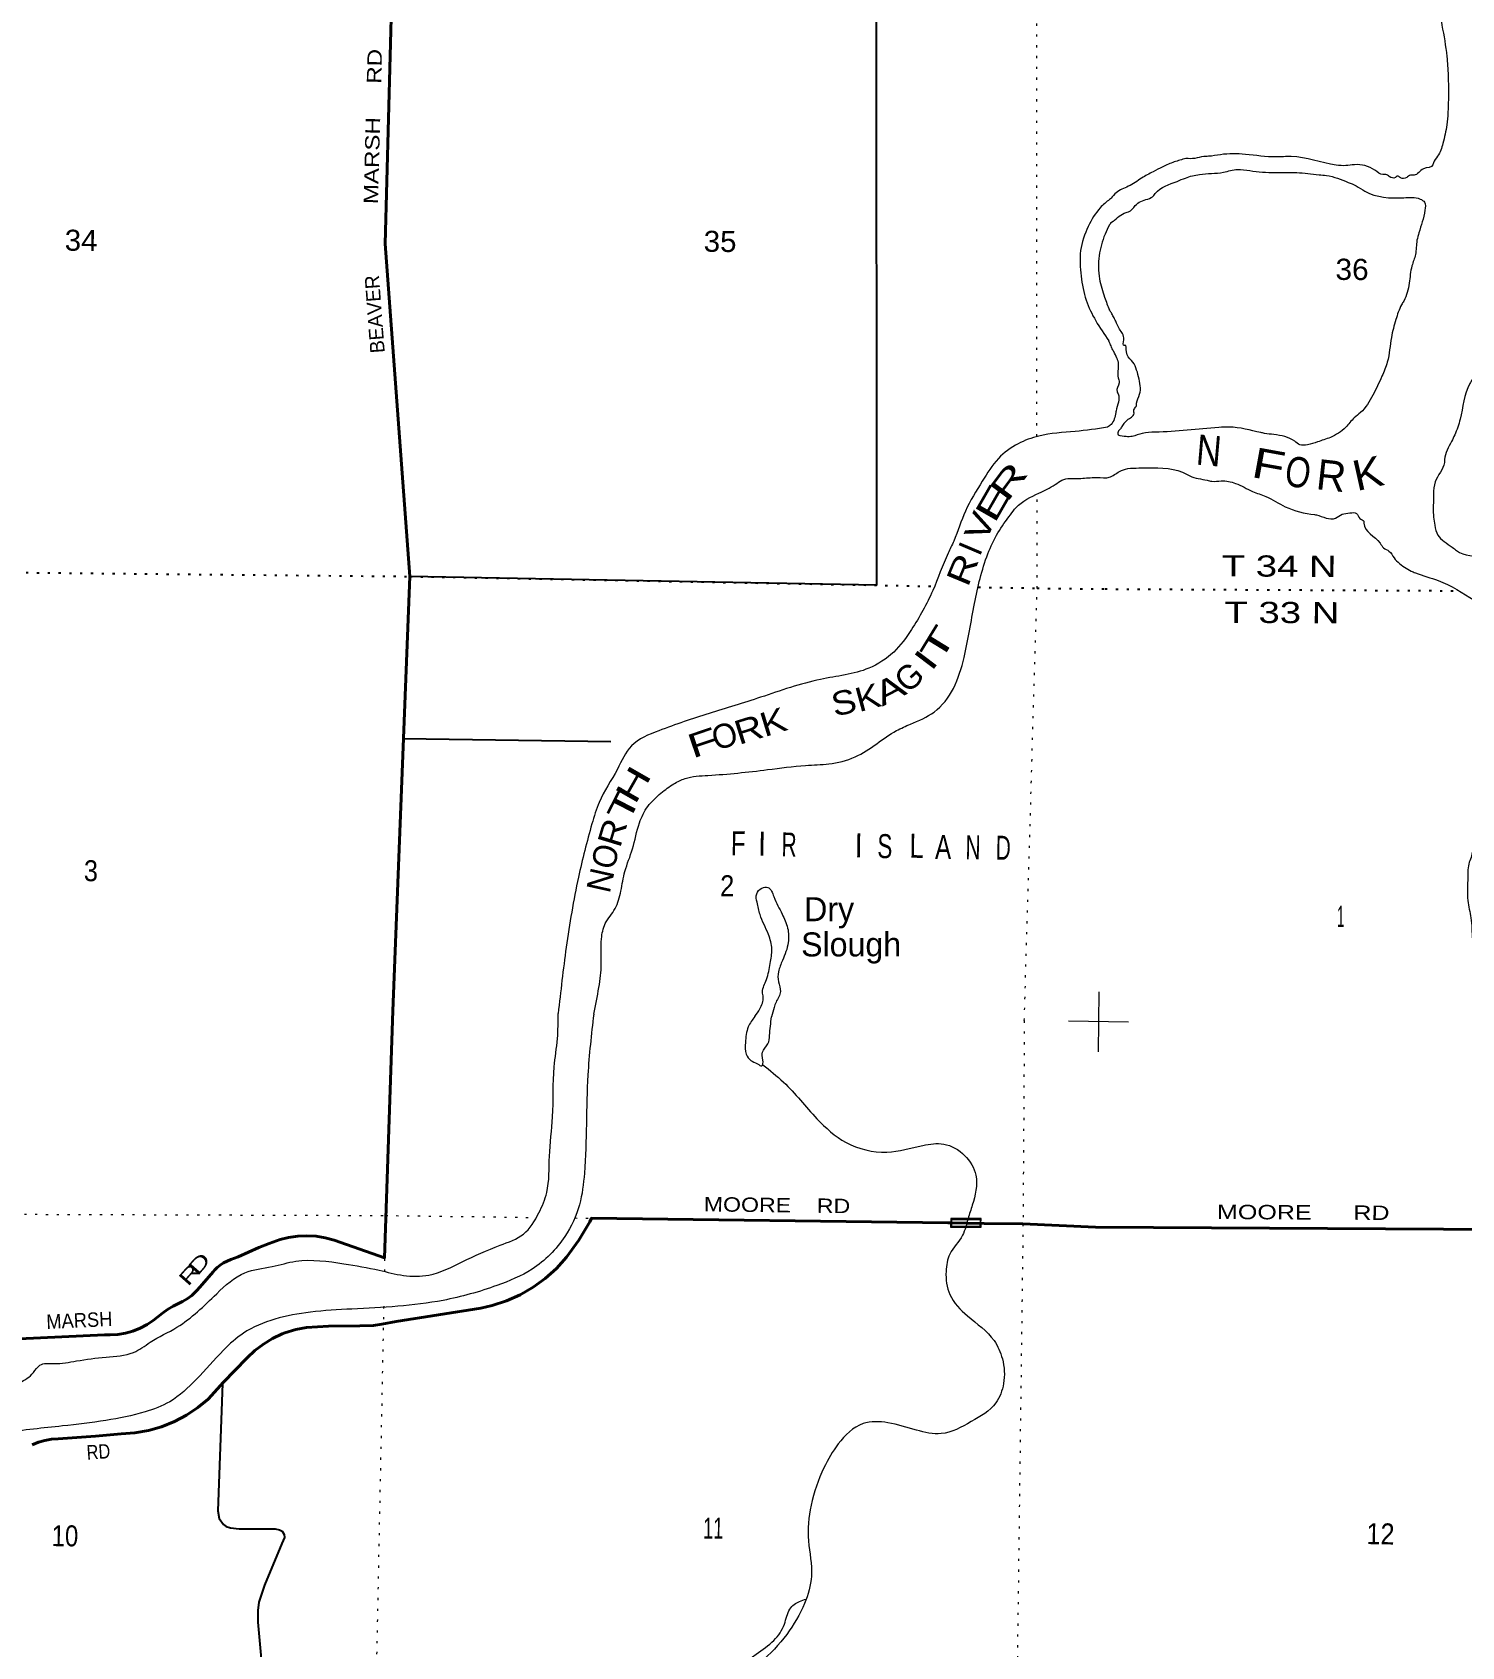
# Model space of a CAD drawing. Header units: feet. Extents: x -493433 to -244333, y 184684 to 373072.
# Drawn here: x -345872 to -333967, y 318790 to 332238 of the extents above; entities that cross this region are included whole.
import ezdxf
from ezdxf.enums import TextEntityAlignment as Align

# ---------------------------------------------------------------- set-up
doc = ezdxf.new("R2010")
doc.units = ezdxf.units.FT
doc.header["$LTSCALE"] = 60
doc.linetypes.add('DOTTED', pattern=[1.5, 0.3, -1.2])
for name, color, linetype, lineweight in [('26', 7, 'Continuous', 40), ('27', 7, 'Continuous', 13), ('29', 7, 'Continuous', 25), ('39', 7, 'Continuous', 13), ('4', 7, 'Continuous', 13), ('41', 7, 'Continuous', 13), ('6', 7, 'DOTTED', 25), ('61', 7, 'Continuous', 13), ('7', 7, 'DOTTED', 13)]:
    doc.layers.add(name, color=color, linetype=linetype, lineweight=lineweight)
doc.layers.add('42', color=7, linetype='Continuous')

msp = doc.modelspace()

# ---------------------------------------------------------------- linework, layer by layer
at = {"layer": '26'}
for points in [[(-342870.02, 324085.51), (-342727, 327704.95), (-342934, 330475.95), (-342864.27, 333089.95)], [(-344217.44, 322014.18), (-344156.05, 322036.32), (-343986.45, 322115.16), (-343898.47, 322147.92), (-343808.38, 322181.29), (-343737.21, 322199.4), (-343661.03, 322210.68), (-343584.09, 322213.92), (-343507.23, 322209.11), (-343431.3, 322196.29), (-343357.12, 322175.6), (-342938, 322029.95), (-342870.02, 324085.51)], [(-344017.33, 321257.36), (-343946.93, 321311.14), (-343871.3, 321357.28), (-343791.26, 321395.25), (-343768.18, 321404.36), (-343676.05, 321431.84), (-343587.74, 321448.68), (-343404.06, 321459.97), (-343143.02, 321461.71), (-343030.49, 321466.56), (-342961.71, 321475.39), (-342840, 321497.95), (-342135.83, 321610.86), (-342040.66, 321632.35), (-341922.08, 321671.04), (-341808.2, 321721.91), (-341700.25, 321784.4), (-341599.43, 321857.84), (-341506.84, 321941.41), (-341423.49, 322034.2), (-341318.73, 322176.28), (-341229.38, 322328.53), (-341214, 322358.95), (-338248, 322320.15), (-338221, 322319.79)], [(-337017.68, 322283.97), (-337621, 322311.95), (-337944.99, 322316.19), (-338221, 322319.79)], [(-333574.68, 322256.39), (-333579.49, 322259.27), (-333584.57, 322261.64), (-333587.09, 322262.51), (-333612.2, 322265), (-333637.09, 322265.17), (-337017.68, 322283.97)], [(-345981.53, 321355.64), (-345269.51, 321388.68), (-345224.06, 321387.49), (-345159.51, 321391.56), (-345095.74, 321402.35), (-345033.45, 321419.74), (-344973.32, 321443.56), (-344916.01, 321473.52), (-344864, 321507.95), (-344786.43, 321567.92), (-344744.51, 321599.85), (-344699.49, 321627.22), (-344676.9, 321637.9), (-344653.37, 321649.02), (-344626.9, 321661.72), (-344620.82, 321664.64), (-344581.11, 321688.38), (-344544.09, 321716.15), (-344510.18, 321747.62), (-344501.58, 321757.47), (-344477.09, 321785.53), (-344458, 321807.47), (-344365.51, 321913.78), (-344355.6, 321925.24), (-344332.01, 321948.64), (-344306.11, 321969.45), (-344278.17, 321987.43), (-344248.51, 322002.4), (-344217.44, 322014.18)], [(-345873.29, 320472.1), (-345820.98, 320493.09), (-345766.76, 320508.5), (-345711.23, 320518.15), (-345655, 320521.95), (-345346.47, 320542.92), (-345131.19, 320562.76), (-345017.04, 320570.77), (-344904.35, 320590.67), (-344794.36, 320622.24), (-344688.27, 320665.14), (-344587.24, 320718.89), (-344492.39, 320782.9), (-344408.27, 320853.2), (-344278, 320992.95), (-344088, 321190.95), (-344081.72, 321196.5), (-344017.33, 321257.36)]]:
    msp.add_lwpolyline(points, dxfattribs=at)
at = {"layer": '29'}
for p, q in [((-342782.03, 326355.86), (-341054, 326329.95)), ((-344288.88, 320982.87), (-344327.52, 319923.04))]:
    msp.add_line(p, q, dxfattribs=at)
for points in [[(-338636, 340972.95), (-338709, 338322.95), (-338843, 332981.95), (-338842, 327631.95), (-342727, 327704.95)], [(-344327.52, 319923.04), (-344314.62, 319858.95), (-344280.55, 319807.26), (-344257.47, 319790.77), (-344222.29, 319779.77), (-344148.65, 319772.07), (-343849.69, 319772.07), (-343813.42, 319764.37), (-343791.44, 319753.38), (-343774.95, 319723.68), (-343771.66, 319700.59), (-343792.54, 319648.9), (-343937.62, 319301.4), (-343985.98, 319160.64), (-343994.78, 319090.27), (-343994.78, 318993.48), (-343959.6, 318628.39), (-343956.31, 318556.92), (-343957.43, 318491.97)]]:
    msp.add_lwpolyline(points, dxfattribs=at)
at = {"layer": '39'}
msp.add_line((-336870.17, 330662.09), (-336892.05, 330646.65), dxfattribs=at)
for points in [[(-331201.42, 338544.99), (-331341.98, 338656.93), (-331510.97, 338744.8), (-331543.18, 338759.13), (-331911.58, 338914.86), (-331961.84, 338945.45), (-332088.8, 338978.53), (-332258.15, 339011.87), (-332361.03, 339024.6), (-332464.01, 339021.17), (-332700.84, 338927.64), (-332810.08, 338893.95), (-332862.53, 338900.32), (-332925.3, 338870.39), (-333004.47, 338806.21), (-333069.56, 338733.88), (-333126.45, 338679.67), (-333249.97, 338621.82), (-333308.82, 338577.73), (-333325.07, 338561.66), (-333422.52, 338481.44), (-333514.3, 338340.57), (-333556.88, 338312.55), (-333599.51, 338278.46), (-333603.65, 338262.32), (-333766.58, 338049.16), (-333845.87, 337964.79), (-333935.47, 337850.18), (-333978.32, 337781.74), (-334080.13, 337651.04), (-334078.2, 337636.89), (-334127.73, 337475.58), (-334164.56, 337401.05), (-334201.23, 337352.79), (-334211.65, 337302.34), (-334267.05, 337169.35), (-334263.23, 337137), (-334273.98, 337038.09), (-334290.62, 336965.46), (-334302.86, 336947.35), (-334299.02, 336917.03), (-334320.54, 336717.17), (-334334.85, 336691), (-334328.95, 336666.72), (-334343.19, 336650.63), (-334345.47, 336612.27), (-334369.95, 336574.04), (-334376.12, 336555.89), (-334396.44, 336537.83), (-334402.62, 336517.66), (-334404.64, 336517.68), (-334410.7, 336517.71), (-334398.59, 336517.64), (-334406.68, 336515.67), (-334384.74, 336475.14), (-334393.52, 336370.15), (-334437.28, 336164.36), (-334451.78, 336109.91), (-334463.69, 335837.27), (-334460.28, 335742.3), (-334461, 335635.24), (-334478.38, 335451.52), (-334497.28, 335342.54), (-334505.61, 335304.22), (-334537.09, 335124.62), (-334548.06, 334993.38), (-334574.9, 334904.66), (-334581.83, 334773.4), (-334578.93, 334601.68), (-334526.63, 334272.1), (-334472.33, 333938.47), (-334459.04, 333813.14), (-334421.95, 333623.04), (-334398.81, 333461.31), (-334369.33, 333341.95), (-334340.29, 333155.94), (-334302.96, 333002.19), (-334224.97, 332589.65), (-334201.32, 332502.65), (-334191.34, 332486.43), (-334132.05, 332296.19), (-334091.38, 332037.39), (-334080.34, 331877.74), (-334082.42, 331566.67), (-334091.15, 331467.75), (-334124.5, 331310.38), (-334167.6, 331205.6), (-334202.29, 331149.25), (-334206.43, 331133.12), (-334285.37, 331101.27), (-334364.47, 331047.19), (-334394.74, 331047.37), (-334425.14, 331029.37), (-334477.65, 331025.64), (-334503.8, 331039.94), (-334520.03, 331027.91), (-334570.44, 331036.3)], [(-333223.26, 338156.46), (-333344.52, 338068.87), (-333387.77, 337941.86), (-333447.82, 337715.97), (-333588.99, 337434), (-333632.1, 337327.19), (-333659.28, 337187.96), (-333661.48, 336858.7), (-333670.26, 336753.71), (-333722.68, 336461.1), (-333760.89, 336182.56), (-333848.65, 335736.65), (-333914.7, 335518.87), (-333954.78, 335260.55), (-333963.3, 335193.93), (-334030.86, 334751.95), (-334031.28, 334689.33), (-334010.04, 334543.76), (-333971.14, 334323.34), (-333952.14, 334145.47), (-333914.38, 334056.36), (-333893.62, 333840.09), (-333846.67, 333615.59), (-333826.96, 333544.77), (-333810.94, 333524.48), (-333807.18, 333484.05), (-333813.46, 333449.75), (-333771.37, 333405.06), (-333738.46, 333194.78), (-333738.59, 333174.59), (-333718.1, 332917.91), (-333702.41, 332849.14), (-333687.86, 332610.69), (-333670.23, 332529.79), (-333653.27, 332347.88), (-333621.74, 332232.56), (-333565.86, 332137.28), (-333552.04, 332090.75), (-333482.65, 331599.47), (-333471.54, 331449.93), (-333472.28, 331338.84), (-333456.14, 331035.74), (-333478.94, 330644), (-333483.33, 330591.5), (-333521.06, 330383.67), (-333578.96, 330177.98), (-333644.76, 329996.57), (-333700.28, 329845.4), (-333772.01, 329684.23), (-333815.69, 329490.57), (-333852.71, 329389.8), (-333899.66, 329311.3), (-333980.37, 329014.84), (-334025.65, 328883.81), (-334052.25, 328829.44), (-334109.77, 328680.3), (-334111.96, 328654.05), (-334187.73, 328492.91), (-334202.56, 328389.97), (-334202.75, 328359.68), (-334201.81, 328198.08), (-334192.17, 328131.36), (-334166.47, 328050.41), (-334046.03, 327948.7), (-334009.89, 327920.2), (-333778.16, 327858.24), (-333508.46, 327739.47), (-333246.64, 327649.04), (-332922.62, 327503.7), (-332892.46, 327485.34), (-332790.13, 327393.84), (-332681.58, 327324.51), (-332611.34, 327263.5), (-332573.33, 327212.78)], [(-334570.44, 331036.3), (-334598.59, 331052.62), (-334622.82, 331052.76), (-334691.2, 331089.53), (-334860.47, 331134.97), (-334933.19, 331127.33), (-335011.89, 331131.83), (-335388.91, 331202.74), (-335514.08, 331199.45), (-335768.3, 331221.16), (-335976.23, 331218.35), (-336077.26, 331204.8), (-336115.63, 331203.01), (-336190.42, 331187.29), (-336264.31, 331186.58)], [(-336264.31, 331186.58), (-336362.12, 331157.56), (-336457.64, 331117.03), (-336537.59, 331076.57), (-336633.04, 331022.67), (-336744.01, 330955.34), (-336846.14, 330901.42), (-336887.67, 330855.14)], [(-336870.17, 330662.09), (-336762.7, 330736.18), (-336742.46, 330742.13), (-336685.59, 330794.3), (-336640.96, 330828.39), (-336531.61, 330878.24), (-336519.4, 330894.32), (-336337.04, 330996.27), (-336268.22, 331024.13), (-336150.94, 331053.74), (-335950.96, 331072.75), (-335833.72, 331096.3), (-335732.86, 331085.61), (-335521.01, 331070.21), (-335341.35, 331069.15), (-335155.74, 331051.89), (-335093.22, 331045.45), (-334913.94, 330987.83), (-334847.51, 330959.16), (-334773.12, 330914.28), (-334450.49, 330859.85), (-334313.3, 330848.93), (-334277.15, 330822.45), (-334273.55, 330755.78), (-334323.25, 330568.21), (-334339.82, 330505.69), (-334352.73, 330386.59), (-334381.62, 330291.82), (-334404.79, 330148.54), (-334450.19, 329999.34), (-334468.57, 329967.13), (-334515.83, 329844.18), (-334553.14, 329696.95), (-334586.81, 329491.11), (-334632.02, 329372.2), (-334707.75, 329215.09), (-334809.65, 329070.26), (-334862.43, 329026.14), (-334933.61, 328947.78), (-335061.35, 328863.7), (-335168.58, 328825.95), (-335251.5, 328802.21), (-335316.1, 328802.59), (-335358.3, 328831.12), (-335531.53, 328886.68), (-335610.19, 328897.25), (-335640.42, 328903.5), (-335902.54, 328949.48), (-335989.36, 328945.96), (-336520.52, 328906.68), (-336627.57, 328897.22), (-336710.52, 328871.45), (-336763.01, 328869.74), (-336826.21, 328880.89)], [(-336887.67, 330855.14), (-336899.45, 330846.25), (-336978, 330775.95), (-337077, 330620.95), (-337141, 330418.95), (-337137, 330206.95), (-337095, 330005.95), (-337015, 329834.95), (-336905.37, 329666.8)], [(-336892.05, 330646.65), (-336899.97, 330633.81), (-336938, 330556.95), (-336986, 330376.95), (-336984, 330182.95), (-336941, 330030.95), (-336901.72, 329922.69)], [(-336847.47, 329832.48), (-336867.79, 329868.44), (-336884.65, 329901.75), (-336901.72, 329922.69)], [(-336743.86, 329014.9), (-336709.39, 329039.09), (-336697.18, 329055.19), (-336696.92, 329093.56), (-336678.56, 329121.74), (-336674.36, 329147.97), (-336649.63, 329222.55), (-336658.75, 329368.05), (-336716.4, 329503.73), (-336760.32, 329576.71), (-336772.06, 329631.31), (-336778.14, 329629.34), (-336781.86, 329675.81), (-336817.61, 329764.9), (-336847.47, 329832.48)], [(-336839.39, 329524.66), (-336865.26, 329577.96), (-336880.99, 329607.94), (-336894.51, 329642.37), (-336905.37, 329666.8)], [(-336839.39, 329524.66), (-336827.61, 329476.11), (-336828.37, 329360.98), (-336822.44, 329342.76), (-336820.58, 329318.51), (-336837.23, 329243.87), (-336829.25, 329227.66), (-336846.36, 329084.35), (-336848.47, 329070.22), (-336887.49, 328971.47), (-336917.82, 328947.6)], [(-336917.82, 328947.6), (-337186, 328912.95), (-337490, 328874.95), (-337662, 328809.95), (-337825, 328687.95), (-337960, 328497.95), (-338100, 328249.95), (-338198, 327999.95), (-338245, 327897.95), (-338373, 327586.95), (-338550, 327262.95), (-338698, 327074.95), (-338905, 326940.95), (-339307, 326847.95), (-339806, 326698.95), (-340236, 326563.95), (-340654, 326419.95), (-340882, 326292.95), (-340999, 326099.95), (-341151, 325822.95), (-341211, 325644.95), (-341323, 325200.95), (-341425, 324615.95), (-341491.92, 324064.11)], [(-336743.86, 329014.9), (-336766.67, 328994.11), (-336793.23, 328961.71), (-336809.79, 328933.8), (-336829.7, 328910.33), (-336830.74, 328892.51), (-336825.1, 328879.19)], [(-336923.73, 328525.27), (-336902.53, 328531.21), (-336817.42, 328579.19), (-336748.63, 328603.02), (-336655.74, 328608.53), (-336583.06, 328610.12), (-336254.38, 328555.66), (-336232.27, 328543.4), (-336087.17, 328506.18), (-336048.87, 328497.88), (-335970.13, 328501.45), (-335851.17, 328480.55), (-335708.29, 328413.04), (-335599.56, 328372), (-335436.63, 328286.19), (-335192.81, 328220.11), (-335176.67, 328218), (-335096.11, 328191.26), (-335017.39, 328190.8), (-334962.67, 328222.79), (-334898, 328234.53), (-334843.52, 328230.17), (-334815.55, 328187.58), (-334783.4, 328165.16), (-334781.49, 328149), (-334647.36, 327982.57), (-334617.33, 327944.01), (-334573.11, 327915.47), (-334531.08, 327860.68), (-334428.72, 327773.22), (-334372.4, 327742.58), (-334352.27, 327734.38), (-334162.94, 327670.64), (-333863.27, 327507.27), (-333565.84, 327307.55), (-333357.05, 327138.65), (-333266.87, 327039.14), (-333172.71, 326931.53), (-333150.77, 326893.02), (-333100.58, 326852.32), (-333102.67, 326840.22), (-333058.93, 326740.98), (-333028.94, 326698.38), (-333019.54, 326605.26), (-333019.42, 326579.14), (-333019.26, 326547.79), (-333039.76, 326464.09), (-333070.83, 326406.46), (-333087.91, 326331.11), (-333140.68, 326289), (-333252.41, 326182.61), (-333341.66, 326118.5), (-333372.19, 326080.31), (-333589.55, 325875.57), (-333699.54, 325728.77), (-333771.22, 325573.67), (-333797.76, 325529.39), (-333826.18, 325505.32), (-333850.82, 325442.85), (-333881.35, 325404.65), (-333885.57, 325378.41), (-333904.09, 325323.98), (-333917.05, 325198.83), (-333916.32, 325004.92), (-333891.04, 324861.36), (-333878.11, 324681.51), (-333827.55, 324394.38), (-333782.37, 324208.29), (-333765.27, 324048.61), (-333749.47, 323996), (-333724.87, 323947.04)], [(-341196.34, 324059.8), (-341153, 324280.95), (-341133, 324478.95), (-341131, 324685.95), (-341100, 324812.95), (-341018, 324938.95), (-340970, 325084.95), (-340936, 325247.95), (-340873, 325435.95), (-340815, 325652.95), (-340745, 325789.95), (-340636, 325899.95), (-340528, 325977.95), (-340435, 326021.95), (-340245, 326047.95), (-339749, 326095.95), (-339431, 326130.95), (-339237, 326143.95), (-339020, 326201.95), (-338839, 326311.95), (-338674, 326420.95), (-338558, 326474.95), (-338361, 326575.95), (-338201, 326772.95), (-338112, 327028.95), (-338025, 327478.95), (-337913.66, 327892.64), (-337829.83, 328068.68), (-337725.04, 328219.57), (-337678.93, 328278.25), (-337488, 328399.95), (-337354, 328470.95), (-337297, 328506.95), (-337155, 328521.95), (-337030, 328528.95), (-336923.73, 328525.27)], [(-339855.22, 324039.34), (-339812, 324103.95), (-339785, 324200.95), (-339790, 324243.95), (-339757, 324346.95), (-339727, 324481.95), (-339712, 324600.95), (-339741, 324722.95), (-339811, 324888.95), (-339836, 324990.95), (-339839, 325060.95), (-339796, 325108.95), (-339746, 325114.95), (-339696, 325037.95), (-339627, 324892.95), (-339581, 324775.95), (-339576, 324655.95), (-339624, 324506.95), (-339657, 324411.95), (-339658, 324328.95), (-339641, 324247.95), (-339678, 324159.95), (-339694, 324114.95), (-339714.73, 324037.19)], [(-341196.34, 324059.8), (-341245, 323552.95), (-341274, 322733.95), (-341315, 322471.95), (-341436, 322207.95), (-341710, 321934.95), (-342002, 321798.95), (-342450, 321674.95), (-343210, 321602.95), (-343556, 321576.95), (-343852, 321517.95), (-344114, 321401.95), (-344279, 321259.95), (-344506, 321015.95), (-344727, 320830.95), (-344932, 320745.95), (-345260, 320674.95), (-345620, 320628.95), (-346105, 320573.95), (-346419, 320513.95), (-346687, 320399.95), (-347047, 320207.95), (-347297, 320117.95), (-347487, 320058.95), (-347671, 319927.95), (-347816, 319773.95), (-347838, 319652.95), (-347852, 319501.95), (-347882, 319345.95), (-347900, 319186.95), (-347934, 319063.95), (-347967, 318984.95), (-347984, 318975.95), (-348012, 318987.95), (-348022, 319013.95), (-348000, 319090.95), (-347985, 319203.95), (-347983, 319339.95), (-347984, 319444.95), (-347952, 319548.95), (-347935, 319651.95), (-347920, 319724.95), (-347997, 319650.95), (-348120, 319516.95), (-348315, 319272.95), (-348399.53, 319159.85)], [(-346291, 320899.95), (-346145, 320928.95), (-345975, 320990.95), (-345863, 321072.95), (-345808, 321134.95), (-345692, 321147.95), (-345504, 321169.95), (-345257, 321202.95), (-345029, 321240.95), (-344890, 321325.95), (-344667, 321450.95), (-344336, 321729.95), (-344101, 321904.95), (-343875, 321956.95), (-343676, 322000.95), (-343276, 321979.95), (-342982, 321925.95), (-342781, 321882.95), (-342569, 321885.95), (-342291, 321995.95), (-341976, 322133.95), (-341781, 322226.95), (-341653, 322402.95), (-341587, 322573.95), (-341565, 322874.95), (-341538, 323203.95), (-341525, 323618.95), (-341498, 323854.95), (-341491.92, 324064.11)], [(-339855.22, 324039.34), (-339909, 323952.95), (-339933, 323821.95), (-339926, 323724.95), (-339888, 323673.95), (-339832, 323644.95), (-339796, 323627.95), (-339787, 323676.95), (-339791, 323742.95), (-339745, 323811.95), (-339732, 323881.95), (-339714.73, 324037.19)], [(-339788, 323637.95), (-339616, 323492.95), (-339337, 323187.95), (-339095, 322990.95), (-338755, 322909.95), (-338455, 322964.95), (-338281, 322976.95), (-338107, 322881.95), (-338014, 322716.95), (-338043, 322466.95), (-338078.88, 322357.57)], [(-338078.88, 322357.57), (-338125, 322216.95), (-338230, 322060.95), (-338262, 321916.95), (-338230, 321722.95), (-338083, 321544.95), (-337862, 321339.95), (-337793, 321187.95), (-337783, 320981.95), (-337848, 320820.95), (-338052, 320664.95), (-338302, 320564.95), (-338507, 320593.95), (-338747, 320655.95), (-338953, 320647.95), (-339159, 320478.95), (-339279, 320279.95), (-339386, 319967.95), (-339407, 319670.95), (-339383, 319378.95), (-339440, 319149.95), (-339589, 318892.95), (-339806, 318660.95), (-340152, 318421.95), (-340311, 318290.95), (-340362, 318157.95), (-340486, 317877.95), (-340616, 317553.95), (-340744, 317278.95), (-340755, 317098.95), (-340752.79, 317008.91)], [(-340840.1, 317007.77), (-340853, 317160.95), (-340759, 317355.95), (-340674, 317582.95), (-340531, 317888.95), (-340458, 318057.95), (-340419, 318267.95), (-340280, 318415.95), (-340090, 318548.95), (-339843, 318727.95), (-339695, 318842.95), (-339608, 318977.95), (-339562, 319103.95), (-339482, 319167.95), (-339427, 319185.95)]]:
    msp.add_spline(points, degree=3, dxfattribs=at)
at = {"layer": '4'}
for p, q in [((-336988.17, 324245.74), (-336995.39, 323745.8)), ((-336741.81, 323992.16), (-337241.75, 323999.38))]:
    msp.add_line(p, q, dxfattribs=at)
at = {"layer": '6'}
msp.add_line((-336937.23, 327601.03), (-333991.74, 327585.89), dxfattribs=at)
for points in [[(-362884.96, 328044.47), (-358839, 327936.95), (-353458, 327792.95), (-348173, 327759.95), (-342727, 327704.95), (-338357.58, 327622.97)], [(-337992.56, 327616.11), (-337504, 327606.95), (-336937.23, 327601.03)]]:
    msp.add_lwpolyline(points, dxfattribs=at)
at = {"layer": '61'}
for points in [[(-337971.01, 322316.53), (-337970.73, 322356.11), (-338220.73, 322357.86), (-338221, 322319.79)], [(-337971.01, 322316.53), (-337971.26, 322281.12), (-338221.25, 322282.87), (-338221, 322319.79)]]:
    msp.add_lwpolyline(points, dxfattribs=at)
msp.add_lwpolyline([(-338213.21, 322290.81), (-338212.78, 322349.8), (-337978.79, 322348.17), (-337979.2, 322289.18)], close=True, dxfattribs=at)
at = {"layer": '7'}
for p, q in [((-341351.45, 322361.14), (-338224.01, 322319.9)), ((-337017.68, 322283.97), (-333290.28, 322263.08))]:
    msp.add_line(p, q, dxfattribs=at)
for points in [[(-342172.98, 370073.52), (-342305, 365271.95), (-342384, 359912.95), (-342415, 354413.95), (-342532, 349081.95), (-342658, 343694.95), (-342768, 338414.95), (-342864, 333089.95), (-342934, 330475.95), (-342727, 327704.95), (-342870.02, 324085.48)], [(-337504.47, 328872.63), (-337506, 332942.95), (-337363, 338298.95), (-337281, 343576.95), (-337188, 348897.95), (-337048, 354294.95), (-337009, 359771.95), (-336850, 365099.95), (-336692.01, 369989.81)], [(-337609.96, 324005.14), (-337504, 327606.95), (-337504.29, 328391.13)], [(-342870.02, 324085.48), (-342930, 322381.95), (-342939.4, 321917.15)], [(-337609.96, 324005.14), (-337621, 322311.95), (-337690, 317000.95), (-337767, 311688.95), (-337805.51, 310258.86)], [(-362025.45, 322597.94), (-358891, 322582.95), (-353536, 322489.95), (-348278, 322399.95), (-342930, 322381.95), (-341671.95, 322365.36)], [(-337971.02, 322316.57), (-337621, 322311.95), (-337017.68, 322283.97)], [(-342945.29, 321625.61), (-343038.69, 317007.69), (-343068.32, 313974.64)]]:
    msp.add_lwpolyline(points, dxfattribs=at)

# ---------------------------------------------------------------- texts
at = {"layer": '27'}
for s, rotation, width, p in [('MARSH     RD', 88.472, 1.25, (-342993.34, 330805.37)), ('MOORE    RD', 359.25, 1.2, (-340280.28, 322416.74)), ('MOORE      RD', 359.679, 1.3, (-336005.73, 322352.35)), ('R', 48.326, 1.55, (-344574.88, 321785.01)), ('D', 48.813, 1.55, (-344496.19, 321873.47)), ('MARSH', 2.657, 0.95, (-345752.32, 321436.35)), ('RD', 3.888, 0.85, (-345415.43, 320347.79))]:
    msp.add_text(s, height=120, rotation=rotation, dxfattribs=dict(at, width=width)).set_placement(p)
msp.add_text('BEAVER', height=120, rotation=94.272, dxfattribs=at).set_placement((-342936.1, 329569.66))
at = {"layer": '41'}
for s, rotation, width, p in [('N', 355.086, 0.85, (-336185.93, 328637.75)), ('F', 349.724, 1.3, (-335728.54, 328534.95)), ('O', 351.696, 0.8, (-335451.53, 328463.99)), ('K', 12.585, 1.1, (-334842.33, 328415.33))]:
    msp.add_text(s, height=252.1, rotation=rotation, dxfattribs=dict(at, width=width)).set_placement(p)
msp.add_text('R', height=252.1, rotation=353.696, dxfattribs=at).set_placement((-335187.43, 328433.38))
for s, rotation, width, p in [('R', 53.402, 1.6, (-337662, 328439.18)), ('E', 60.093, 1.65, (-337784.96, 328266.53)), ('V', 67.046, 1.25, (-337888.38, 328083.07)), ('R', 67.426, 1.3, (-338033.11, 327725.01)), ('T', 58.483, 1.75, (-338244.07, 327092.73)), ('I', 52.868, 1.5, (-338350.96, 326950.26)), ('K', 15.082, 1.15, (-338887.21, 326600.94)), ('A', 27.012, 1.35, (-338684.65, 326674.81)), ('S', 12.975, 1.15, (-339090.96, 326559.08)), ('R', 17.382, 1.2, (-339875.66, 326335.59)), ('K', 16.98, 1.2, (-339671.84, 326397.57)), ('F', 18.617, 1.5, (-340256.87, 326225.96)), ('H', 60.292, 1.5, (-340780.64, 325922.78)), ('T', 63.108, 1.6, (-340855.76, 325753.36)), ('R', 73.24, 1.15, (-340944.95, 325543.13)), ('O', 75.513, 0.95, (-341003.95, 325349.14))]:
    msp.add_text(s, height=200, rotation=rotation, dxfattribs=dict(at, width=width)).set_placement(p, align=Align.CENTER)
for s, rotation, p in [('I', 67.01, (-337967.23, 327899.12)), ('G', 42.005, (-338503.06, 326793.75)), ('O', 17.658, (-340076.24, 326283.56)), ('N', 77.413, (-341042.72, 325152.87))]:
    msp.add_text(s, height=200, rotation=rotation, dxfattribs=at).set_placement(p, align=Align.CENTER)
for s, p in [('Dry', (-339443.54, 324833.46)), ('Slough', (-339468.7, 324540.06))]:
    msp.add_text(s, height=200, dxfattribs=at).set_placement(p)
at = {"layer": '42'}
for s, rotation, width, p in [('F', 359.125, 0.75, (-339993.79, 325381.65)), ('I', 359.125, 0.9, (-339795.34, 325378.72)), ('R', 359.125, 0.65, (-339570.35, 325371.9)), ('I', 359.128, 0.9, (-338990.94, 325365.35)), ('S', 359.128, 0.7, (-338772.77, 325358.54)), ('L', 359.128, 0.8, (-338507.83, 325361.32)), ('A', 359.128, 0.75, (-338286.79, 325351.83)), ('N', 359.128, 0.65, (-338038.37, 325348.56)), ('D', 359.13, 0.65, (-337786.82, 325345.23))]:
    msp.add_text(s, height=200, rotation=rotation, dxfattribs=dict(at, width=width)).set_placement(p, align=Align.CENTER)
at = {"layer": '6', "width": 1.35}
for s, p in [('T 34 N', (-335965.79, 327705.67)), ('T 33 N', (-335943.04, 327319.14))]:
    msp.add_text(s, height=176.5, rotation=359.706, dxfattribs=at).set_placement(p)
at = {"layer": '7'}
for s, height, rotation, width, p in [('34', 175, 359.44, 1.05, (-345602.57, 330418.87)), ('35', 175, 359.44, 1.05, (-340281.17, 330410.03)), ('36', 176.5, 359.66, 1.05, (-335018.74, 330175.58)), ('3', 175, 359.44, 0.9, (-345443, 325166.95)), ('2', 175, 359.44, 0.9, (-340144, 325041.95)), ('1', 176.5, 359.66, 0.45, (-335004.65, 324786.27)), ('10', 175, 359.309, 0.85, (-345711, 319627.95)), ('11', 175, 359.309, 0.65, (-340286, 319690.95)), ('12', 175, 359.044, 0.9, (-334762.04, 319644.78))]:
    msp.add_text(s, height=height, rotation=rotation, dxfattribs=dict(at, width=width)).set_placement(p)

doc.saveas('drawing.dxf')
